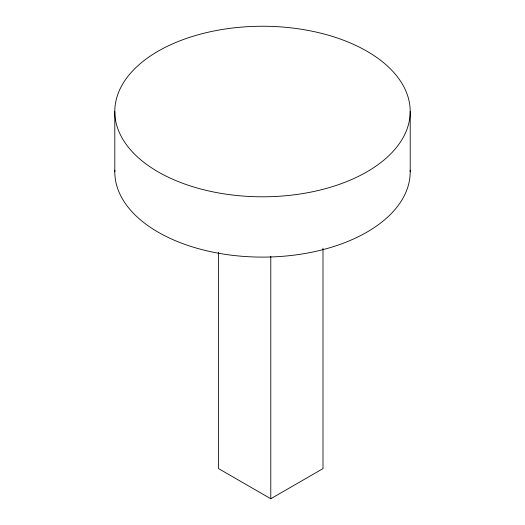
<?xml version="1.0" encoding="UTF-8"?>
<svg xmlns="http://www.w3.org/2000/svg" width="525" height="525" viewBox="0 0 525 525"><rect width="100%" height="100%" fill="white"/><g stroke="black" fill="none" stroke-linecap="round" stroke-linejoin="round"><path stroke-width="0.79" d="M218.558 252.308L218.558 468.602L270.782 498.75L323 468.602L323 248.207M410.202 111.523A147.702 85.273 0 0 1 188.646 185.377A147.702 85.273 0 0 1 188.646 37.675A147.702 85.273 0 0 1 410.202 111.523L410.202 171.826M270.782 256.239L270.782 498.75M114.798 111.523L114.798 171.826M410.176 170.244A147.702 85.273 0 0 1 262.5 257.106A147.702 85.273 0 0 1 114.824 170.244"/></g></svg>
